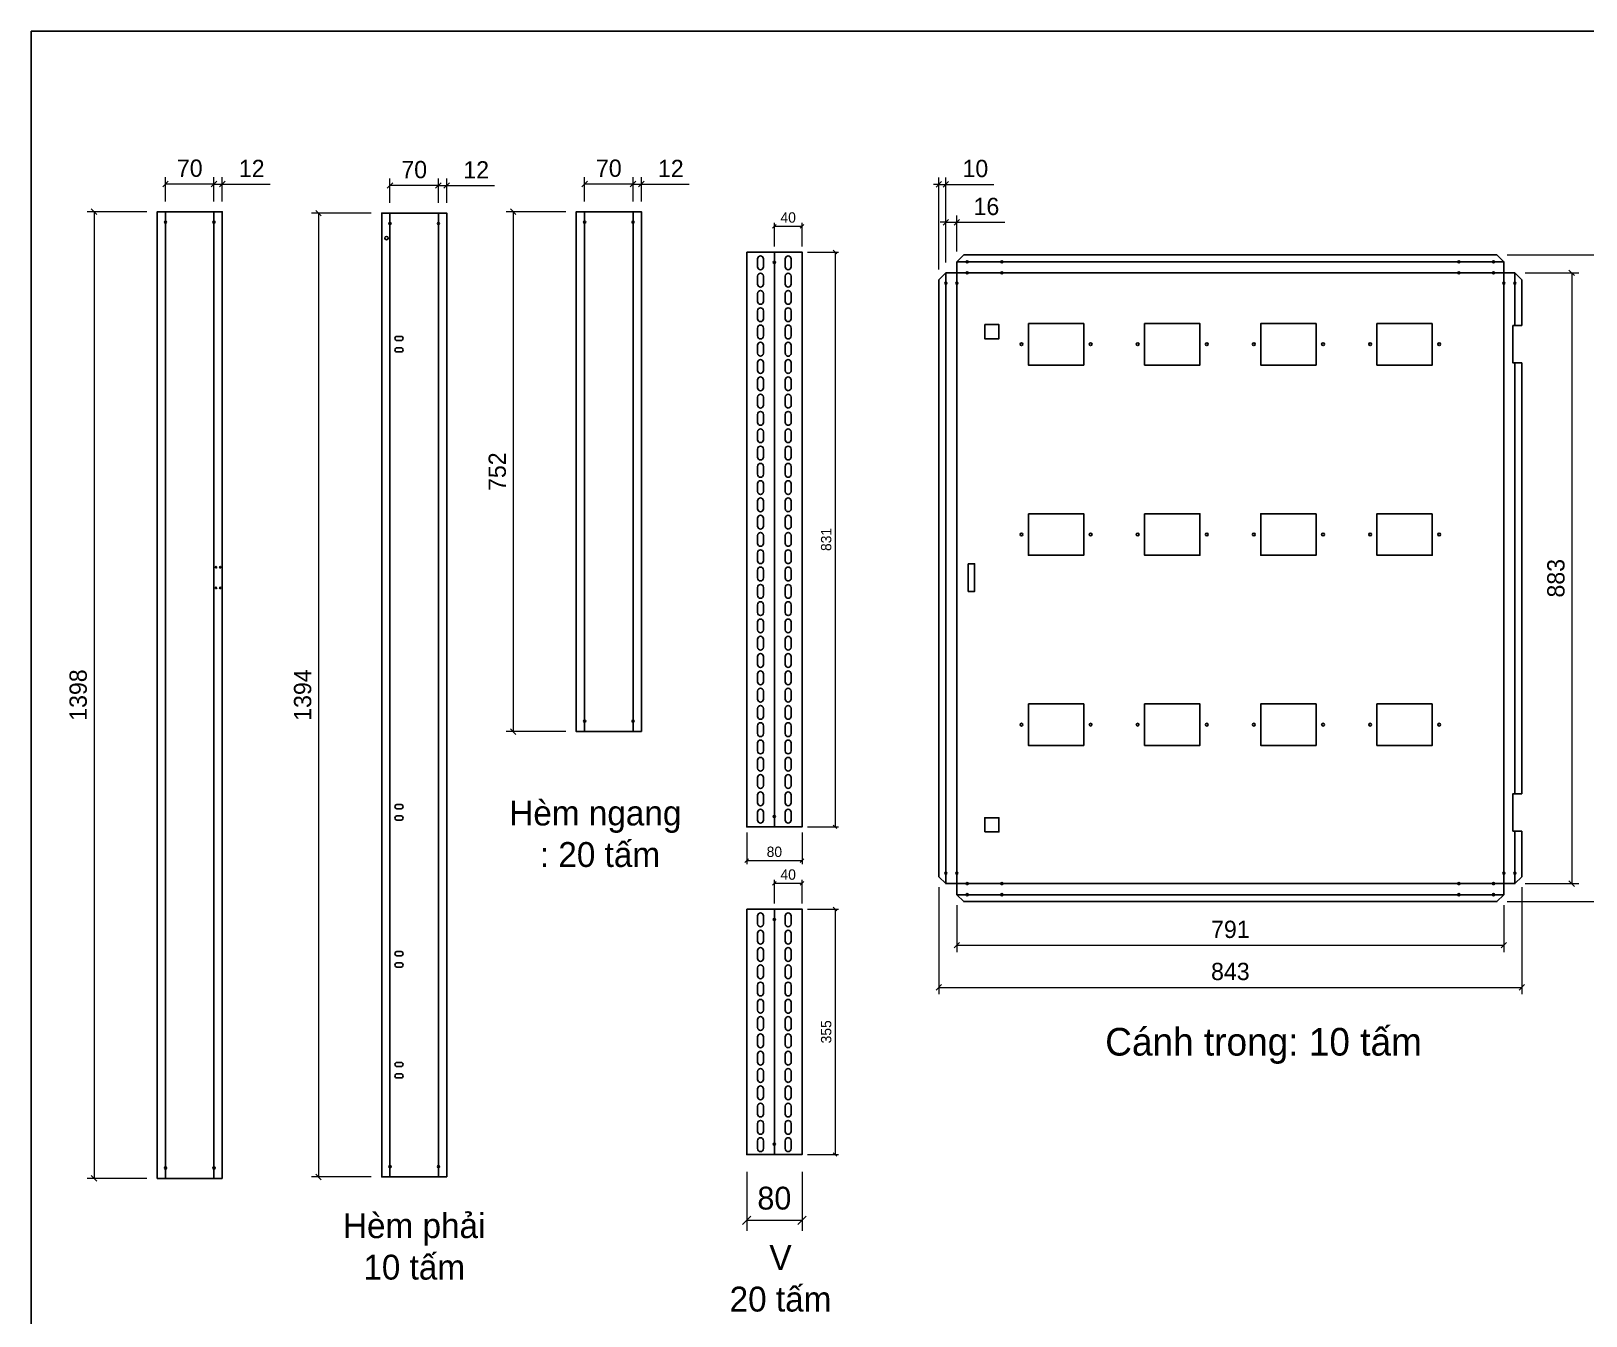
# Model space of a CAD drawing. Header units: millimetres. Extents: x 0 to 3953, y 0 to 2795.
# Drawn here: x 0 to 2248, y 937 to 2795 of the extents above; entities that cross this region are included whole.
import ezdxf

# ---------------------------------------------------------------- set-up
doc = ezdxf.new("R2010")
doc.units = ezdxf.units.MM
doc.layers.add('CNC', color=7, linetype='Continuous')
doc.layers.add('DIM', color=253, linetype='Continuous')
doc.styles.add('Arial', font='arial.ttf')
doc.dimstyles.new('Dim-15', dxfattribs={"dimtxt": 15, "dimasz": 5, "dimexe": 5, "dimexo": 8, "dimgap": 5, "dimtad": 1, "dimdec": 0, "dimtxsty": 'Standard', "dimblk": 'OBLIQUE', "dimcen": 10, "dimclrd": 5, "dimclre": 5, "dimclrt": 3, "dimazin": 3, "dimtfac": 1, "dimtdec": 0, "dimtmove": 0, "dimatfit": 3, "dimldrblk": 'OBLIQUE', "dimlwd": 9, "dimlwe": 9})
doc.dimstyles.new('Dim-25', dxfattribs={"dimtxt": 25, "dimasz": 8, "dimexe": 10, "dimexo": 15, "dimgap": 10, "dimtad": 1, "dimdec": 0, "dimtxsty": 'Standard', "dimblk": 'OBLIQUE', "dimcen": 10, "dimclrd": 5, "dimclre": 5, "dimclrt": 3, "dimazin": 3, "dimtfac": 1, "dimtdec": 0, "dimtmove": 0, "dimatfit": 3, "dimldrblk": 'OBLIQUE', "dimlwd": 9, "dimlwe": 9})
doc.dimstyles.new('Dim-33', dxfattribs={"dimtxt": 33, "dimasz": 12, "dimexe": 15, "dimexo": 25, "dimgap": 15, "dimtad": 1, "dimdec": 0, "dimtxsty": 'Standard', "dimblk": 'OBLIQUE', "dimcen": 10, "dimclrd": 5, "dimclre": 5, "dimclrt": 3, "dimazin": 3, "dimtfac": 1, "dimtdec": 0, "dimtmove": 0, "dimatfit": 3, "dimldrblk": 'OPEN30', "dimlwd": 9, "dimlwe": 9})

# ---------------------------------------------------------------- blocks, each defined once
blk = doc.blocks.new('KHUNG CHUẨN')
at = {"color": 7}
blk.add_lwpolyline([(16919.2, -26555.2), (19889.2, -26555.2), (19889.2, -28655.2), (16919.2, -28655.2)], close=True, dxfattribs=at)
at = {"color": 3, "style": 'Arial'}
for tag, p in [('#01', (17055.6, -28580.1)), ('#02', (17431.4, -28580.1)), ('#03', (18030.6, -28580.1)), ('#08', (18751.7, -28580.1)), ('#10', (19064.8, -28580.1)), ('#11', (19060.3, -28625.7)), ('#12', (19806.5, -28628.9)), ('#04', (17024.8, -28634.6)), ('#05', (17308.5, -28633)), ('#06', (17632.7, -28633.7)), ('#07', (18002, -28634.7)), ('#09', (18753.8, -28632.6))]:
    blk.add_attdef(tag, p, '', height=20, dxfattribs=at)
blk = doc.blocks.new('f3daunguoc')
at = {"layer": 'CNC', "color": 2, "lineweight": -3}
blk.add_circle((0, 0), 1.5, dxfattribs=at)
blk = doc.blocks.new('*D1')
at = {"color": 0, "linetype": 'ByBlock', "lineweight": -2}
for p, q in [((260.4, 2569.9), (268.4, 2577.9)), ((280.4, 2577.9), (272.4, 2569.9))]:
    blk.add_line(p, q, dxfattribs=at)
at = {"layer": 'Defpoints', "color": 0, "transparency": 16777216}
for p in [(276.4, 2573.9), (264.4, 2533.9), (276.4, 2533.9)]:
    blk.add_point(p, dxfattribs=at)
at = {"layer": 'DIM', "color": 5, "lineweight": 9, "transparency": 16777216}
for p, q in [((264.4, 2573.9), (256.4, 2573.9)), ((264.4, 2548.9), (264.4, 2583.9)), ((264.4, 2573.9), (276.4, 2573.9)), ((276.4, 2548.9), (276.4, 2583.9)), ((276.4, 2573.9), (345.6, 2573.9))]:
    blk.add_line(p, q, dxfattribs=at)
at = {"layer": 'DIM', "color": 3, "transparency": 16777216, "insert": (319, 2596.5), "char_height": 25, "attachment_point": 5}
blk.add_mtext('12', dxfattribs=at)
blk = doc.blocks.new('_Oblique')
at = {"color": 0, "linetype": 'ByBlock', "lineweight": -2}
blk.add_line((-0.5, -0.5), (0.5, 0.5), dxfattribs=at)
blk = doc.blocks.new('*D2')
at = {"color": 0, "linetype": 'ByBlock', "lineweight": -2}
for p, q in [((198.4, 2577.9), (190.4, 2569.9)), ((260.4, 2569.9), (268.4, 2577.9))]:
    blk.add_line(p, q, dxfattribs=at)
at = {"layer": 'Defpoints', "color": 0, "transparency": 16777216}
for p in [(194.4, 2573.9), (194.4, 2533.9), (264.4, 2533.9)]:
    blk.add_point(p, dxfattribs=at)
at = {"layer": 'DIM', "color": 5, "lineweight": 9, "transparency": 16777216}
for p, q in [((194.4, 2548.9), (194.4, 2583.9)), ((264.4, 2573.9), (194.4, 2573.9)), ((264.4, 2548.9), (264.4, 2583.9))]:
    blk.add_line(p, q, dxfattribs=at)
at = {"layer": 'DIM', "color": 3, "transparency": 16777216, "insert": (229.4, 2596.7), "char_height": 25, "attachment_point": 5}
blk.add_mtext('70', dxfattribs=at)
blk = doc.blocks.new('*D3')
at = {"color": 0, "linetype": 'ByBlock', "lineweight": -2}
for p, q in [((95, 2529.9), (87, 2537.9)), ((87, 1140.3), (95, 1132.3))]:
    blk.add_line(p, q, dxfattribs=at)
at = {"layer": 'Defpoints', "color": 0, "transparency": 16777216}
for p in [(182.4, 2533.9), (91, 1136.3), (182.4, 1136.3)]:
    blk.add_point(p, dxfattribs=at)
at = {"layer": 'DIM', "color": 5, "lineweight": 9, "transparency": 16777216}
for p, q in [((167.4, 2533.9), (81, 2533.9)), ((91, 2533.9), (91, 1136.3)), ((167.4, 1136.3), (81, 1136.3))]:
    blk.add_line(p, q, dxfattribs=at)
at = {"layer": 'DIM', "color": 3, "transparency": 16777216, "insert": (68.2, 1835.1), "char_height": 25, "attachment_point": 5, "rotation": 90}
blk.add_mtext('1398', dxfattribs=at)
blk = doc.blocks.new('*D4')
at = {"color": 0, "linetype": 'ByBlock', "lineweight": -2}
for p, q in [((584.9, 2567.9), (592.9, 2575.9)), ((604.9, 2575.9), (596.9, 2567.9))]:
    blk.add_line(p, q, dxfattribs=at)
at = {"layer": 'Defpoints', "color": 0, "transparency": 16777216}
for p in [(600.9, 2571.9), (588.9, 2531.9), (600.9, 2531.9)]:
    blk.add_point(p, dxfattribs=at)
at = {"layer": 'DIM', "color": 5, "lineweight": 9, "transparency": 16777216}
for p, q in [((588.9, 2571.9), (580.9, 2571.9)), ((588.9, 2546.9), (588.9, 2581.9)), ((588.9, 2571.9), (600.9, 2571.9)), ((600.9, 2546.9), (600.9, 2581.9)), ((600.9, 2571.9), (670.1, 2571.9))]:
    blk.add_line(p, q, dxfattribs=at)
at = {"layer": 'DIM', "color": 3, "transparency": 16777216, "insert": (643.5, 2594.5), "char_height": 25, "attachment_point": 5}
blk.add_mtext('12', dxfattribs=at)
blk = doc.blocks.new('*D5')
at = {"color": 0, "linetype": 'ByBlock', "lineweight": -2}
for p, q in [((522.9, 2575.9), (514.9, 2567.9)), ((584.9, 2567.9), (592.9, 2575.9))]:
    blk.add_line(p, q, dxfattribs=at)
at = {"layer": 'Defpoints', "color": 0, "transparency": 16777216}
for p in [(518.9, 2571.9), (518.9, 2531.9), (588.9, 2531.9)]:
    blk.add_point(p, dxfattribs=at)
at = {"layer": 'DIM', "color": 5, "lineweight": 9, "transparency": 16777216}
for p, q in [((518.9, 2546.9), (518.9, 2581.9)), ((588.9, 2571.9), (518.9, 2571.9)), ((588.9, 2546.9), (588.9, 2581.9))]:
    blk.add_line(p, q, dxfattribs=at)
at = {"layer": 'DIM', "color": 3, "transparency": 16777216, "insert": (553.9, 2594.7), "char_height": 25, "attachment_point": 5}
blk.add_mtext('70', dxfattribs=at)
blk = doc.blocks.new('*D6')
at = {"color": 0, "linetype": 'ByBlock', "lineweight": -2}
for p, q in [((419.5, 2527.9), (411.5, 2535.9)), ((411.5, 1142.3), (419.5, 1134.3))]:
    blk.add_line(p, q, dxfattribs=at)
at = {"layer": 'Defpoints', "color": 0, "transparency": 16777216}
for p in [(506.9, 2531.9), (415.5, 1138.3), (506.9, 1138.3)]:
    blk.add_point(p, dxfattribs=at)
at = {"layer": 'DIM', "color": 5, "lineweight": 9, "transparency": 16777216}
for p, q in [((491.9, 2531.9), (405.5, 2531.9)), ((415.5, 2531.9), (415.5, 1138.3)), ((491.9, 1138.3), (405.5, 1138.3))]:
    blk.add_line(p, q, dxfattribs=at)
at = {"layer": 'DIM', "color": 3, "transparency": 16777216, "insert": (392.7, 1835.1), "char_height": 25, "attachment_point": 5, "rotation": 90}
blk.add_mtext('1394', dxfattribs=at)
blk = doc.blocks.new('ovan6x9')
at = {"color": 2}
for p, q in [((2, 6), (8, 6)), ((2, 0), (8, 0))]:
    blk.add_line(p, q, dxfattribs=at)
for centre, start, end in [((2, 3), 90, 270), ((8, 3), 270, 90)]:
    blk.add_arc(centre, 3, start, end, dxfattribs=at)
blk = doc.blocks.new('*D7')
at = {"color": 0, "linetype": 'ByBlock', "lineweight": -2}
for p, q in [((866.3, 2569.9), (874.3, 2577.9)), ((886.3, 2577.9), (878.3, 2569.9))]:
    blk.add_line(p, q, dxfattribs=at)
at = {"layer": 'Defpoints', "color": 0, "transparency": 16777216}
for p in [(882.3, 2573.9), (870.3, 2533.9), (882.3, 2533.9)]:
    blk.add_point(p, dxfattribs=at)
at = {"layer": 'DIM', "color": 5, "lineweight": 9, "transparency": 16777216}
for p, q in [((870.3, 2573.9), (862.3, 2573.9)), ((870.3, 2548.9), (870.3, 2583.9)), ((870.3, 2573.9), (882.3, 2573.9)), ((882.3, 2548.9), (882.3, 2583.9)), ((882.3, 2573.9), (951.5, 2573.9))]:
    blk.add_line(p, q, dxfattribs=at)
at = {"layer": 'DIM', "color": 3, "transparency": 16777216, "insert": (924.9, 2596.5), "char_height": 25, "attachment_point": 5}
blk.add_mtext('12', dxfattribs=at)
blk = doc.blocks.new('*D8')
at = {"color": 0, "linetype": 'ByBlock', "lineweight": -2}
for p, q in [((804.3, 2577.9), (796.3, 2569.9)), ((866.3, 2569.9), (874.3, 2577.9))]:
    blk.add_line(p, q, dxfattribs=at)
at = {"layer": 'Defpoints', "color": 0, "transparency": 16777216}
for p in [(800.3, 2573.9), (800.3, 2533.9), (870.3, 2533.9)]:
    blk.add_point(p, dxfattribs=at)
at = {"layer": 'DIM', "color": 5, "lineweight": 9, "transparency": 16777216}
for p, q in [((800.3, 2548.9), (800.3, 2583.9)), ((870.3, 2573.9), (800.3, 2573.9)), ((870.3, 2548.9), (870.3, 2583.9))]:
    blk.add_line(p, q, dxfattribs=at)
at = {"layer": 'DIM', "color": 3, "transparency": 16777216, "insert": (835.3, 2596.7), "char_height": 25, "attachment_point": 5}
blk.add_mtext('70', dxfattribs=at)
blk = doc.blocks.new('*D9')
at = {"color": 0, "linetype": 'ByBlock', "lineweight": -2}
for p, q in [((700.9, 2529.9), (692.9, 2537.9)), ((692.9, 1786.3), (700.9, 1778.3))]:
    blk.add_line(p, q, dxfattribs=at)
at = {"layer": 'Defpoints', "color": 0, "transparency": 16777216}
for p in [(788.3, 2533.9), (696.9, 1782.3), (788.3, 1782.3)]:
    blk.add_point(p, dxfattribs=at)
at = {"layer": 'DIM', "color": 5, "lineweight": 9, "transparency": 16777216}
for p, q in [((773.3, 2533.9), (686.9, 2533.9)), ((696.9, 2533.9), (696.9, 1782.3)), ((773.3, 1782.3), (686.9, 1782.3))]:
    blk.add_line(p, q, dxfattribs=at)
at = {"layer": 'DIM', "color": 3, "transparency": 16777216, "insert": (674.1, 2158.1), "char_height": 25, "attachment_point": 5, "rotation": 90}
blk.add_mtext('752', dxfattribs=at)
blk = doc.blocks.new('*D10')
at = {"color": 0, "linetype": 'ByBlock', "lineweight": -2}
for p, q in [((1342.5, 1477.4), (1334.5, 1469.4)), ((2125.3, 1469.4), (2133.3, 1477.4))]:
    blk.add_line(p, q, dxfattribs=at)
at = {"layer": 'Defpoints', "color": 0, "transparency": 16777216}
for p in [(1338.5, 1546.5), (2129.3, 1546.5), (2129.3, 1473.4)]:
    blk.add_point(p, dxfattribs=at)
at = {"layer": 'DIM', "color": 5, "lineweight": 9, "transparency": 16777216}
for p, q in [((1338.5, 1531.5), (1338.5, 1463.4)), ((2129.3, 1531.5), (2129.3, 1463.4)), ((1338.5, 1473.4), (2129.3, 1473.4))]:
    blk.add_line(p, q, dxfattribs=at)
at = {"layer": 'DIM', "color": 3, "transparency": 16777216, "insert": (1733.9, 1496.2), "char_height": 25, "attachment_point": 5}
blk.add_mtext('791', dxfattribs=at)
blk = doc.blocks.new('*D11')
at = {"color": 0, "linetype": 'ByBlock', "lineweight": -2}
for p, q in [((1316.5, 1416.5), (1308.5, 1408.5)), ((2151.3, 1408.5), (2159.3, 1416.5))]:
    blk.add_line(p, q, dxfattribs=at)
at = {"layer": 'Defpoints', "color": 0, "transparency": 16777216}
for p in [(1312.5, 1572.5), (2155.3, 1572.5), (2155.3, 1412.5)]:
    blk.add_point(p, dxfattribs=at)
at = {"layer": 'DIM', "color": 5, "lineweight": 9, "transparency": 16777216}
for p, q in [((1312.5, 1557.5), (1312.5, 1402.5)), ((2155.3, 1557.5), (2155.3, 1402.5)), ((1312.5, 1412.5), (2155.3, 1412.5))]:
    blk.add_line(p, q, dxfattribs=at)
at = {"layer": 'DIM', "color": 3, "transparency": 16777216, "insert": (1733.9, 1435.3), "char_height": 25, "attachment_point": 5}
blk.add_mtext('843', dxfattribs=at)
blk = doc.blocks.new('*D12')
at = {"color": 0, "linetype": 'ByBlock', "lineweight": -2}
for p, q in [((2231.5, 2441.5), (2223.5, 2449.5)), ((2223.5, 1566.5), (2231.5, 1558.5))]:
    blk.add_line(p, q, dxfattribs=at)
at = {"layer": 'Defpoints', "color": 0, "transparency": 16777216}
for p in [(2145.3, 2445.5), (2145.3, 1562.5), (2227.5, 1562.5)]:
    blk.add_point(p, dxfattribs=at)
at = {"layer": 'DIM', "color": 5, "lineweight": 9, "transparency": 16777216}
for p, q in [((2160.3, 2445.5), (2237.5, 2445.5)), ((2227.5, 2445.5), (2227.5, 1562.5)), ((2160.3, 1562.5), (2237.5, 1562.5))]:
    blk.add_line(p, q, dxfattribs=at)
at = {"layer": 'DIM', "color": 3, "transparency": 16777216, "insert": (2204.7, 2004), "char_height": 25, "attachment_point": 5, "rotation": 90}
blk.add_mtext('883', dxfattribs=at)
blk = doc.blocks.new('*D13')
at = {"color": 0, "linetype": 'ByBlock', "lineweight": -2}
for p, q in [((2300.7, 2467.5), (2292.7, 2475.5)), ((2292.7, 1540.5), (2300.7, 1532.5))]:
    blk.add_line(p, q, dxfattribs=at)
at = {"layer": 'Defpoints', "color": 0, "transparency": 16777216}
for p in [(2119.3, 2471.5), (2119.3, 1536.5), (2296.7, 1536.5)]:
    blk.add_point(p, dxfattribs=at)
at = {"layer": 'DIM', "color": 5, "lineweight": 9, "transparency": 16777216}
for p, q in [((2134.3, 2471.5), (2306.7, 2471.5)), ((2296.7, 2471.5), (2296.7, 1536.5)), ((2134.3, 1536.5), (2306.7, 1536.5))]:
    blk.add_line(p, q, dxfattribs=at)
at = {"layer": 'DIM', "color": 3, "transparency": 16777216, "insert": (2273.9, 2004), "char_height": 25, "attachment_point": 5, "rotation": 90}
blk.add_mtext('935', dxfattribs=at)
blk = doc.blocks.new('*D14')
at = {"color": 0, "linetype": 'ByBlock', "lineweight": -2}
for p, q in [((1318.5, 2514.6), (1326.5, 2522.6)), ((1342.5, 2522.6), (1334.5, 2514.6))]:
    blk.add_line(p, q, dxfattribs=at)
at = {"layer": 'Defpoints', "color": 0, "transparency": 16777216}
for p in [(1338.5, 2518.6), (1338.5, 2461.5), (1322.5, 2445.5)]:
    blk.add_point(p, dxfattribs=at)
at = {"layer": 'DIM', "color": 5, "lineweight": 9, "transparency": 16777216}
for p, q in [((1322.5, 2518.6), (1314.5, 2518.6)), ((1322.5, 2460.5), (1322.5, 2528.6)), ((1322.5, 2518.6), (1338.5, 2518.6)), ((1338.5, 2476.5), (1338.5, 2528.6)), ((1338.5, 2518.6), (1407.9, 2518.6))]:
    blk.add_line(p, q, dxfattribs=at)
at = {"layer": 'DIM', "color": 3, "transparency": 16777216, "insert": (1381.2, 2541.4), "char_height": 25, "attachment_point": 5}
blk.add_mtext('16', dxfattribs=at)
blk = doc.blocks.new('*D15')
at = {"color": 0, "linetype": 'ByBlock', "lineweight": -2}
for p, q in [((1308.5, 2569.5), (1316.5, 2577.5)), ((1326.5, 2577.5), (1318.5, 2569.5))]:
    blk.add_line(p, q, dxfattribs=at)
at = {"layer": 'Defpoints', "color": 0, "transparency": 16777216}
for p in [(1322.5, 2573.5), (1312.5, 2435.5), (1322.5, 2445.5)]:
    blk.add_point(p, dxfattribs=at)
at = {"layer": 'DIM', "color": 5, "lineweight": 9, "transparency": 16777216}
for p, q in [((1312.5, 2573.5), (1304.5, 2573.5)), ((1312.5, 2450.5), (1312.5, 2583.5)), ((1312.5, 2573.5), (1322.5, 2573.5)), ((1322.5, 2460.5), (1322.5, 2583.5)), ((1322.5, 2573.5), (1391.8, 2573.5))]:
    blk.add_line(p, q, dxfattribs=at)
at = {"layer": 'DIM', "color": 3, "transparency": 16777216, "insert": (1365.2, 2596.3), "char_height": 25, "attachment_point": 5}
blk.add_mtext('10', dxfattribs=at)
blk = doc.blocks.new('*D53')
at = {"color": 0, "linetype": 'ByBlock', "lineweight": -2}
for p, q in [((1164.8, 2473.2), (1159.8, 2478.2)), ((1159.8, 1647), (1164.8, 1642))]:
    blk.add_line(p, q, dxfattribs=at)
at = {"layer": 'Defpoints', "color": 0, "transparency": 16777216}
for p in [(1114.6, 2475.7), (1114.6, 1644.5), (1162.3, 1644.5)]:
    blk.add_point(p, dxfattribs=at)
at = {"layer": 'DIM', "color": 5, "lineweight": 9, "transparency": 16777216}
for p, q in [((1122.6, 2475.7), (1167.3, 2475.7)), ((1162.3, 2475.7), (1162.3, 1644.5)), ((1122.6, 1644.5), (1167.3, 1644.5))]:
    blk.add_line(p, q, dxfattribs=at)
at = {"layer": 'DIM', "color": 3, "transparency": 16777216, "insert": (1149.6, 2060.1), "char_height": 15, "attachment_point": 5, "rotation": 90}
blk.add_mtext('831', dxfattribs=at)
blk = doc.blocks.new('*D54')
at = {"color": 0, "linetype": 'ByBlock', "lineweight": -2}
for p, q in [((1037.1, 1598.2), (1032.1, 1593.2)), ((1112.1, 1593.2), (1117.1, 1598.2))]:
    blk.add_line(p, q, dxfattribs=at)
at = {"layer": 'Defpoints', "color": 0, "transparency": 16777216}
for p in [(1034.6, 1644.5), (1114.6, 1644.5), (1114.6, 1595.7)]:
    blk.add_point(p, dxfattribs=at)
at = {"layer": 'DIM', "color": 5, "lineweight": 9, "transparency": 16777216}
for p, q in [((1034.6, 1636.5), (1034.6, 1590.7)), ((1114.6, 1636.5), (1114.6, 1590.7)), ((1034.6, 1595.7), (1114.6, 1595.7))]:
    blk.add_line(p, q, dxfattribs=at)
at = {"layer": 'DIM', "color": 3, "transparency": 16777216, "insert": (1074.6, 1608.4), "char_height": 15, "attachment_point": 5}
blk.add_mtext('80', dxfattribs=at)
blk = doc.blocks.new('*D55')
at = {"color": 0, "linetype": 'ByBlock', "lineweight": -2}
for p, q in [((1077.1, 2515.4), (1072.1, 2510.4)), ((1112.1, 2510.4), (1117.1, 2515.4))]:
    blk.add_line(p, q, dxfattribs=at)
at = {"layer": 'Defpoints', "color": 0, "transparency": 16777216}
for p in [(1114.6, 2512.9), (1074.6, 2475.7), (1114.6, 2475.7)]:
    blk.add_point(p, dxfattribs=at)
at = {"layer": 'DIM', "color": 5, "lineweight": 9, "transparency": 16777216}
for p, q in [((1074.6, 2483.7), (1074.6, 2517.9)), ((1114.6, 2483.7), (1114.6, 2517.9)), ((1074.6, 2512.9), (1114.6, 2512.9))]:
    blk.add_line(p, q, dxfattribs=at)
at = {"layer": 'DIM', "color": 3, "transparency": 16777216, "insert": (1094.6, 2525.5), "char_height": 15, "attachment_point": 5}
blk.add_mtext('40', dxfattribs=at)
blk = doc.blocks.new('ovan8.5x20')
at = {"layer": 'CNC', "color": 2, "lineweight": -3}
for p, q in [((5.7, 4.2), (-5.8, 4.2)), ((-5.8, -4.2), (5.7, -4.2))]:
    blk.add_line(p, q, dxfattribs=at)
for centre, start, end in [((-5.8, 0), 90, 270), ((5.7, 0), 270, 90)]:
    blk.add_arc(centre, 4.25, start, end, dxfattribs=at)
blk = doc.blocks.new('*D56')
at = {"color": 0, "linetype": 'ByBlock', "lineweight": -2}
for p, q in [((1164.8, 1523.2), (1159.8, 1528.2)), ((1159.8, 1173.2), (1164.8, 1168.2))]:
    blk.add_line(p, q, dxfattribs=at)
at = {"layer": 'Defpoints', "color": 0, "transparency": 16777216}
for p in [(1114.6, 1525.7), (1114.6, 1170.7), (1162.3, 1170.7)]:
    blk.add_point(p, dxfattribs=at)
at = {"layer": 'DIM', "color": 5, "lineweight": 9, "transparency": 16777216}
for p, q in [((1122.6, 1525.7), (1167.3, 1525.7)), ((1162.3, 1525.7), (1162.3, 1170.7)), ((1122.6, 1170.7), (1167.3, 1170.7))]:
    blk.add_line(p, q, dxfattribs=at)
at = {"layer": 'DIM', "color": 3, "transparency": 16777216, "insert": (1149.6, 1348.2), "char_height": 15, "attachment_point": 5, "rotation": 90}
blk.add_mtext('355', dxfattribs=at)
blk = doc.blocks.new('*D57')
at = {"color": 0, "linetype": 'ByBlock', "lineweight": -2}
for p, q in [((1077.1, 1565.4), (1072.1, 1560.4)), ((1112.1, 1560.4), (1117.1, 1565.4))]:
    blk.add_line(p, q, dxfattribs=at)
at = {"layer": 'Defpoints', "color": 0, "transparency": 16777216}
for p in [(1114.6, 1562.9), (1074.6, 1525.7), (1114.6, 1525.7)]:
    blk.add_point(p, dxfattribs=at)
at = {"layer": 'DIM', "color": 5, "lineweight": 9, "transparency": 16777216}
for p, q in [((1074.6, 1533.7), (1074.6, 1567.9)), ((1074.6, 1562.9), (1114.6, 1562.9)), ((1114.6, 1533.7), (1114.6, 1567.9))]:
    blk.add_line(p, q, dxfattribs=at)
at = {"layer": 'DIM', "color": 3, "transparency": 16777216, "insert": (1094.6, 1575.5), "char_height": 15, "attachment_point": 5}
blk.add_mtext('40', dxfattribs=at)
blk = doc.blocks.new('*D58')
at = {"color": 5, "lineweight": 9, "ltscale": 3, "transparency": 16777216}
for p, q in [((1034.6, 1145.7), (1034.6, 1060.7)), ((1114.6, 1145.7), (1114.6, 1060.7)), ((1034.6, 1075.7), (1114.6, 1075.7))]:
    blk.add_line(p, q, dxfattribs=at)
at = {"color": 0, "linetype": 'ByBlock', "lineweight": -2}
for p, q in [((1040.6, 1081.7), (1028.6, 1069.7)), ((1108.6, 1069.7), (1120.6, 1081.7))]:
    blk.add_line(p, q, dxfattribs=at)
at = {"layer": 'Defpoints', "color": 0, "ltscale": 3, "transparency": 16777216}
for p in [(1034.6, 1170.7), (1114.6, 1170.7), (1114.6, 1075.7)]:
    blk.add_point(p, dxfattribs=at)
at = {"color": 3, "ltscale": 3, "transparency": 16777216, "insert": (1074.6, 1107.5), "char_height": 33, "attachment_point": 5}
blk.add_mtext('80', dxfattribs=at)
blk = doc.blocks.new('_Open30')
at = {"color": 0, "linetype": 'ByBlock', "lineweight": -2}
for p, q in [((-1, 0.27), (0, 0)), ((0, 0), (-1, -0.27)), ((0, 0), (-1, 0))]:
    blk.add_line(p, q, dxfattribs=at)

msp = doc.modelspace()

# ---------------------------------------------------------------- linework, layer by layer
at = {"color": 7}
for p, q in [((182.4, 2533.9), (182.4, 1136.3)), ((194.4, 2533.9), (194.4, 1136.3)), ((264.4, 2533.9), (264.4, 1136.3)), ((276.4, 2533.9), (276.4, 1136.3)), ((506.9, 2531.9), (506.9, 1138.3)), ((518.9, 2531.9), (518.9, 1138.3)), ((588.9, 2531.9), (588.9, 1138.3)), ((600.9, 2531.9), (600.9, 1138.3)), ((788.3, 2533.9), (788.3, 1782.3)), ((800.3, 2533.9), (800.3, 1782.3)), ((870.3, 2533.9), (870.3, 1782.3)), ((882.3, 2533.9), (882.3, 1782.3)), ((1074.6, 2475.7), (1074.6, 1644.5)), ((1074.6, 1525.7), (1074.6, 1170.7))]:
    msp.add_line(p, q, dxfattribs=at)
for points in [[(276.4, 1136.3), (182.4, 1136.3), (182.4, 2533.9), (276.4, 2533.9)], [(600.9, 1138.3), (506.9, 1138.3), (506.9, 2531.9), (600.9, 2531.9)], [(882.3, 1782.3), (788.3, 1782.3), (788.3, 2533.9), (882.3, 2533.9)]]:
    msp.add_lwpolyline(points, close=True)
for points in [[(1034.6, 2475.7), (1114.6, 2475.7), (1114.6, 1644.5), (1034.6, 1644.5)], [(1338.5, 2445.5), (2129.3, 2445.5), (2129.3, 1562.5), (1338.5, 1562.5)], [(1034.6, 1525.7), (1114.6, 1525.7), (1114.6, 1170.7), (1034.6, 1170.7)]]:
    msp.add_lwpolyline(points, close=True, dxfattribs=at)
for points in [[(2155.3, 1638.5), (2155.3, 1572.5), (2145.3, 1562.5), (2129.3, 1562.5), (2129.3, 1546.5), (2119.3, 1536.5), (1348.5, 1536.5), (1338.5, 1546.5), (1338.5, 1562.5), (1322.5, 1562.5), (1312.5, 1572.5), (1312.5, 2435.5), (1322.5, 2445.5), (1338.5, 2445.5), (1338.5, 2461.5), (1348.5, 2471.5), (2119.3, 2471.5), (2129.3, 2461.5), (2129.3, 2445.5), (2145.3, 2445.5), (2155.3, 2435.5), (2155.3, 2369.4)], [(1338.5, 2461.5), (2129.3, 2461.5)], [(1322.5, 1562.5), (1322.5, 2445.5)], [(2145.3, 2445.5), (2145.3, 2369.4)], [(2145.3, 2315.4), (2145.3, 1692.5)], [(2155.3, 2315.4), (2155.3, 1692.5)], [(2145.3, 1638.5), (2145.3, 1562.5)], [(2129.3, 1546.5), (1338.5, 1546.5)]]:
    msp.add_lwpolyline(points, dxfattribs=at)
at = {"color": 2, "ltscale": 3}
for points in [[(1378.7, 2370.7), (1399.2, 2370.7), (1399.2, 2350.2), (1378.7, 2350.2)], [(1355, 2025), (1364, 2025), (1364, 1985), (1355, 1985)], [(1378.7, 1637.2), (1399.2, 1637.2), (1399.2, 1657.7), (1378.7, 1657.7)]]:
    msp.add_lwpolyline(points, close=True, dxfattribs=at)
at = {"color": 2}
for points in [[(1441.9, 2372.3), (1521.9, 2372.3), (1521.9, 2312.3), (1441.9, 2312.3)], [(1609.9, 2372.3), (1689.9, 2372.3), (1689.9, 2312.3), (1609.9, 2312.3)], [(1857.9, 2372.3), (1777.9, 2372.3), (1777.9, 2312.3), (1857.9, 2312.3)], [(2025.9, 2372.3), (1945.9, 2372.3), (1945.9, 2312.3), (2025.9, 2312.3)], [(1441.9, 2097.3), (1521.9, 2097.3), (1521.9, 2037.3), (1441.9, 2037.3)], [(1609.9, 2097.3), (1689.9, 2097.3), (1689.9, 2037.3), (1609.9, 2037.3)], [(1857.9, 2097.3), (1777.9, 2097.3), (1777.9, 2037.3), (1857.9, 2037.3)], [(2025.9, 2097.3), (1945.9, 2097.3), (1945.9, 2037.3), (2025.9, 2037.3)], [(1441.9, 1822.3), (1521.9, 1822.3), (1521.9, 1762.3), (1441.9, 1762.3)], [(1609.9, 1822.3), (1689.9, 1822.3), (1689.9, 1762.3), (1609.9, 1762.3)], [(1857.9, 1822.3), (1777.9, 1822.3), (1777.9, 1762.3), (1857.9, 1762.3)], [(2025.9, 1822.3), (1945.9, 1822.3), (1945.9, 1762.3), (2025.9, 1762.3)]]:
    msp.add_lwpolyline(points, close=True, dxfattribs=at)
for points in [[(2155.3, 2315.4), (2142.3, 2315.4), (2142.3, 2369.4), (2155.3, 2369.4)], [(2155.3, 1692.5), (2142.3, 1692.5), (2142.3, 1638.5), (2155.3, 1638.5)]]:
    msp.add_lwpolyline(points, dxfattribs=at)
at = {"color": 3}
msp.add_circle((513.8, 2495.8), 2.5, dxfattribs=at)
at = {"color": 2}
for centre in [(1431.9, 2342.3), (1531.9, 2342.3), (1599.9, 2342.3), (1699.9, 2342.3), (1767.9, 2342.3), (1867.9, 2342.3), (1935.9, 2342.3), (2035.9, 2342.3), (1431.9, 2067.3), (1531.9, 2067.3), (1599.9, 2067.3), (1699.9, 2067.3), (1767.9, 2067.3), (1867.9, 2067.3), (1935.9, 2067.3), (2035.9, 2067.3), (1431.9, 1792.3), (1531.9, 1792.3), (1599.9, 1792.3), (1699.9, 1792.3), (1767.9, 1792.3), (1867.9, 1792.3), (1935.9, 1792.3), (2035.9, 1792.3)]:
    msp.add_circle(centre, 2, dxfattribs=at)
at = {"color": 2, "ltscale": 3}
for centre in [(267.4, 2020), (273.4, 2020), (267.4, 1990), (273.4, 1990)]:
    msp.add_circle(centre, 1, dxfattribs=at)

# ---------------------------------------------------------------- block references
at = {"color": 3, "xscale": 1.330999999991036, "yscale": 1.330999999991036, "zscale": 1.330999999991036}
msp.add_blockref('KHUNG CHUẨN', (-22519.5, 38140), dxfattribs=at)
at = {"lineweight": -3, "rotation": 180}
for p in [(194.4, 2518.9), (264.4, 2518.9), (518.9, 2516.9), (588.9, 2516.9), (800.3, 2518.9), (870.3, 2518.9), (2064.3, 2461.5), (2114.3, 2461.5), (2064.3, 2445.5), (2114.3, 2445.5), (2129.3, 2430.5), (2145.3, 2430.5)]:
    msp.add_blockref('f3daunguoc', p, dxfattribs=at)
at = {"lineweight": -3, "xscale": -1, "rotation": 180}
for p in [(1074.6, 2460.7), (1353.5, 2461.5), (1403.5, 2461.5), (1322.5, 2430.5), (1338.5, 2430.5), (1353.5, 2445.5), (1403.5, 2445.5), (1074.6, 1510.7)]:
    msp.add_blockref('f3daunguoc', p, dxfattribs=at)
at = {"color": 7, "xscale": -1, "rotation": 180}
for p in [(526.9, 2353.7), (526.9, 2337.2), (526.9, 1676.8), (526.9, 1660.3), (526.9, 1464.3), (526.9, 1447.8), (526.9, 1304), (526.9, 1287.5)]:
    msp.add_blockref('ovan6x9', p, dxfattribs=at)
at = {"lineweight": -3, "xscale": -1}
for p in [(800.3, 1797.3), (870.3, 1797.3), (2129.3, 1577.5), (2145.3, 1577.5), (2064.3, 1562.5), (2114.3, 1562.5), (2064.3, 1546.5), (2114.3, 1546.5), (194.4, 1151.3), (264.4, 1151.3), (518.9, 1153.3), (588.9, 1153.3)]:
    msp.add_blockref('f3daunguoc', p, dxfattribs=at)
at = {"lineweight": -3}
for p in [(1074.6, 1659.5), (1322.5, 1577.5), (1338.5, 1577.5), (1353.5, 1562.5), (1403.5, 1562.5), (1353.5, 1546.5), (1403.5, 1546.5), (1074.6, 1185.7)]:
    msp.add_blockref('f3daunguoc', p, dxfattribs=at)
at = {"layer": 'CNC', "lineweight": -3}
for p, rotation in [((1054.6, 2460.1), 90), ((1054.6, 2435.1), 90), ((1054.6, 2410.1), 90), ((1054.6, 2385.1), 90), ((1054.6, 2360.1), 90), ((1094.6, 2335.1), 270), ((1094.6, 2310.1), 270), ((1094.6, 2285.1), 270), ((1094.6, 2260.1), 270), ((1094.6, 2235.1), 270), ((1054.6, 2210.1), 90), ((1054.6, 2185.1), 90), ((1054.6, 2160.1), 90), ((1054.6, 2135.1), 90), ((1094.6, 2110.1), 270), ((1094.6, 2085.1), 270), ((1094.6, 2060.1), 270), ((1094.6, 2035.1), 270), ((1094.6, 2010.1), 270), ((1054.6, 1985.1), 90), ((1054.6, 1960.1), 90), ((1054.6, 1935.1), 90), ((1054.6, 1910.1), 90), ((1054.6, 1885.1), 90), ((1054.6, 1860.1), 90), ((1054.6, 1835.1), 90), ((1054.6, 1810.1), 90), ((1054.6, 1785.1), 90), ((1054.6, 1760.1), 90), ((1054.6, 1735.1), 90), ((1054.6, 1710.1), 90), ((1054.6, 1685.1), 90), ((1054.6, 1660.1), 90), ((1054.6, 1510.1), 90), ((1054.6, 1485.1), 90), ((1054.6, 1460.1), 90), ((1054.6, 1435.1), 90), ((1054.6, 1410.1), 90), ((1094.6, 1385.1), 270), ((1094.6, 1360.1), 270), ((1094.6, 1335.1), 270), ((1094.6, 1310.1), 270), ((1094.6, 1285.1), 270), ((1054.6, 1260.1), 90), ((1054.6, 1235.1), 90), ((1054.6, 1210.1), 90), ((1054.6, 1185.1), 90)]:
    msp.add_blockref('ovan8.5x20', p, dxfattribs=dict(at, rotation=rotation))
at = {"layer": 'CNC', "lineweight": -3, "xscale": -1}
for p, rotation in [((1094.6, 2460.1), 270), ((1094.6, 2435.1), 270), ((1094.6, 2410.1), 270), ((1094.6, 2385.1), 270), ((1094.6, 2360.1), 270), ((1054.6, 2335.1), 90), ((1054.6, 2310.1), 90), ((1054.6, 2285.1), 90), ((1054.6, 2260.1), 90), ((1054.6, 2235.1), 90), ((1094.6, 2210.1), 270), ((1094.6, 2185.1), 270), ((1094.6, 2160.1), 270), ((1094.6, 2135.1), 270), ((1054.6, 2110.1), 90), ((1054.6, 2085.1), 90), ((1054.6, 2060.1), 90), ((1054.6, 2035.1), 90), ((1054.6, 2010.1), 90), ((1094.6, 1985.1), 270), ((1094.6, 1960.1), 270), ((1094.6, 1935.1), 270), ((1094.6, 1910.1), 270), ((1094.6, 1885.1), 270), ((1094.6, 1860.1), 270), ((1094.6, 1835.1), 270), ((1094.6, 1810.1), 270), ((1094.6, 1785.1), 270), ((1094.6, 1760.1), 270), ((1094.6, 1735.1), 270), ((1094.6, 1710.1), 270), ((1094.6, 1685.1), 270), ((1094.6, 1660.1), 270), ((1094.6, 1510.1), 270), ((1094.6, 1485.1), 270), ((1094.6, 1460.1), 270), ((1094.6, 1435.1), 270), ((1094.6, 1410.1), 270), ((1054.6, 1385.1), 90), ((1054.6, 1360.1), 90), ((1054.6, 1335.1), 90), ((1054.6, 1310.1), 90), ((1054.6, 1285.1), 90), ((1094.6, 1260.1), 270), ((1094.6, 1235.1), 270), ((1094.6, 1210.1), 270), ((1094.6, 1185.1), 270)]:
    msp.add_blockref('ovan8.5x20', p, dxfattribs=dict(at, rotation=rotation))

# ---------------------------------------------------------------- texts
at = {"color": 2, "char_height": 36, "width": 775, "attachment_point": 5}
for s, insert in [('Hèm ngang\\P : 20 tấm', (815.8, 1634.3)), ('Hèm phải \\P10 tấm', (553.9, 1037.7)), ('V\\P20 tấm', (1083.5, 991.5))]:
    msp.add_mtext(s, dxfattribs=dict(at, insert=insert))
at = {"color": 7, "insert": (1781.9, 1327.8), "char_height": 40, "width": 1015, "attachment_point": 5}
msp.add_mtext('Cánh trong: 10 tấm', dxfattribs=at)

# ---------------------------------------------------------------- dimensions: what is measured, and where the dimension line sits
at = {"ltscale": 3}
dim = msp.add_linear_dim(base=(1114.6, 1075.7), p1=(1034.6, 1170.7), p2=(1114.6, 1170.7), dimstyle='Dim-33', dxfattribs=at)
dim.commit()
dim.dimension.update_dxf_attribs({"geometry": '*D58', "text_midpoint": (1074.6, 1107.5)})
at = {"layer": 'DIM'}
for base, p1, p2, picture, middle in [((194.4, 2573.9), (264.4, 2533.9), (194.4, 2533.9), '*D2', (229.4, 2596.7)), ((276.4, 2573.9), (264.4, 2533.9), (276.4, 2533.9), '*D1', (319, 2596.5)), ((518.9, 2571.9), (588.9, 2531.9), (518.9, 2531.9), '*D5', (553.9, 2594.7)), ((600.9, 2571.9), (588.9, 2531.9), (600.9, 2531.9), '*D4', (643.5, 2594.5)), ((800.3, 2573.9), (870.3, 2533.9), (800.3, 2533.9), '*D8', (835.3, 2596.7)), ((882.3, 2573.9), (870.3, 2533.9), (882.3, 2533.9), '*D7', (924.9, 2596.5))]:
    dim = msp.add_linear_dim(base=base, p1=p1, p2=p2, dimstyle='Dim-25', dxfattribs=at)
    dim.commit()
    dim.dimension.update_dxf_attribs({"geometry": picture, "text_midpoint": middle})
at = {"layer": 'DIM', "color": 7}
for base, p1, p2, dimstyle, picture, middle in [((1322.5, 2573.5), (1312.5, 2435.5), (1322.5, 2445.5), 'Dim-25', '*D15', (1365.2, 2596.3)), ((1338.5, 2518.6), (1322.5, 2445.5), (1338.5, 2461.5), 'Dim-25', '*D14', (1381.2, 2541.4)), ((1114.6, 2512.9), (1074.6, 2475.7), (1114.6, 2475.7), 'Dim-15', '*D55', (1094.6, 2525.5)), ((1114.6, 1595.7), (1034.6, 1644.5), (1114.6, 1644.5), 'Dim-15', '*D54', (1074.6, 1608.4)), ((1114.6, 1562.9), (1074.6, 1525.7), (1114.6, 1525.7), 'Dim-15', '*D57', (1094.6, 1575.5)), ((2155.3, 1412.5), (1312.5, 1572.5), (2155.3, 1572.5), 'Dim-25', '*D11', (1733.9, 1435.3)), ((2129.3, 1473.4), (1338.5, 1546.5), (2129.3, 1546.5), 'Dim-25', '*D10', (1733.9, 1496.2))]:
    dim = msp.add_linear_dim(base=base, p1=p1, p2=p2, dimstyle=dimstyle, dxfattribs=at)
    dim.commit()
    dim.dimension.update_dxf_attribs({"geometry": picture, "text_midpoint": middle})
at = {"layer": 'DIM'}
for base, p1, p2, picture, middle in [((91, 1136.3), (182.4, 2533.9), (182.4, 1136.3), '*D3', (68.2, 1835.1)), ((415.5, 1138.3), (506.9, 2531.9), (506.9, 1138.3), '*D6', (392.7, 1835.1)), ((696.9, 1782.3), (788.3, 2533.9), (788.3, 1782.3), '*D9', (674.1, 2158.1))]:
    dim = msp.add_linear_dim(base=base, p1=p1, p2=p2, angle=90, dimstyle='Dim-25', dxfattribs=at)
    dim.commit()
    dim.dimension.update_dxf_attribs({"geometry": picture, "text_midpoint": middle})
at = {"layer": 'DIM', "color": 7}
for base, p1, p2, dimstyle, picture, middle in [((1162.3, 1644.5), (1114.6, 2475.7), (1114.6, 1644.5), 'Dim-15', '*D53', (1149.6, 2060.1)), ((2296.7, 1536.5), (2119.3, 2471.5), (2119.3, 1536.5), 'Dim-25', '*D13', (2273.9, 2004)), ((2227.5, 1562.5), (2145.3, 2445.5), (2145.3, 1562.5), 'Dim-25', '*D12', (2204.7, 2004)), ((1162.3, 1170.7), (1114.6, 1525.7), (1114.6, 1170.7), 'Dim-15', '*D56', (1149.6, 1348.2))]:
    dim = msp.add_linear_dim(base=base, p1=p1, p2=p2, angle=90, dimstyle=dimstyle, dxfattribs=at)
    dim.commit()
    dim.dimension.update_dxf_attribs({"geometry": picture, "text_midpoint": middle})

doc.saveas('drawing.dxf')
